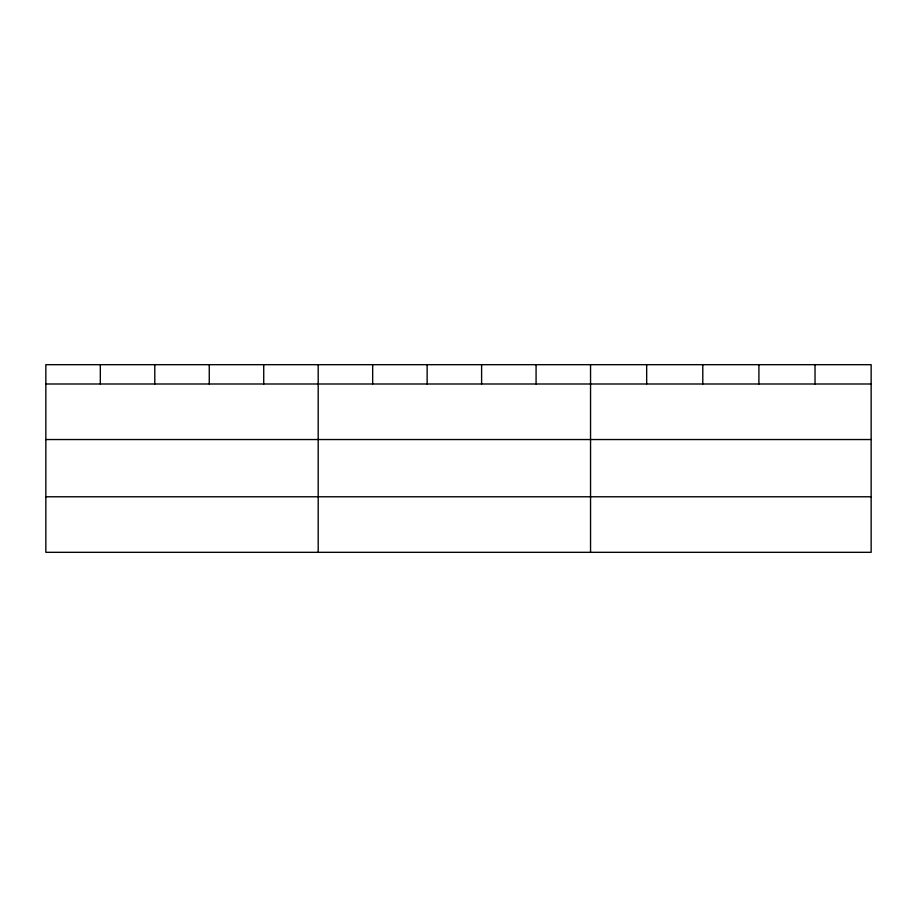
<?xml version="1.0" encoding="UTF-8"?>
<svg xmlns="http://www.w3.org/2000/svg" width="917" height="917" viewBox="0 0 917 917"><rect width="100%" height="100%" fill="white"/><g stroke="black" fill="none" stroke-linecap="round" stroke-linejoin="round"><path stroke-width="1.38" d="M871.15 439.541L871.15 364.679L45.85 364.679L45.85 552.321L871.15 552.321L871.15 439.541L45.85 439.541M45.85 383.994L871.15 383.994M45.85 496.773L871.15 496.773M815.03 364.679L815.03 383.994M758.909 364.679L758.909 383.994M702.789 364.679L702.789 383.994M646.668 364.679L646.668 383.994M590.548 364.679L590.548 552.321M536.078 364.679L536.078 383.994M481.608 364.679L481.608 383.994M427.139 364.679L427.139 383.994M372.669 364.679L372.669 383.994M318.199 364.679L318.199 552.321M263.729 364.679L263.729 383.994M209.259 364.679L209.259 383.994M154.79 364.679L154.79 383.994M100.32 364.679L100.32 383.994"/></g></svg>
